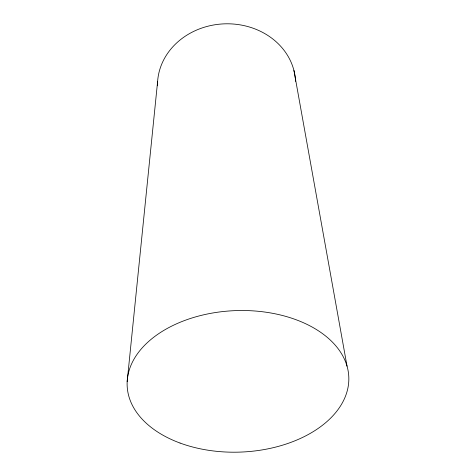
<?xml version="1.0" encoding="UTF-8"?>
<svg xmlns="http://www.w3.org/2000/svg" width="476" height="476" viewBox="0 0 476 476"><rect width="100%" height="100%" fill="white"/><g stroke="black" fill="none" stroke-linecap="round" stroke-linejoin="round"><path stroke-width="0.71" d="M127.169 381.615L157.604 81.634M293.936 70.454L347.04 366.175M157.502 85.745A69.079 60.619 -2.2 0 1 224.767 23.836A69.079 60.619 -2.2 0 1 295.578 81.366M180.053 443.049A110.914 70.775 -2.2 0 0 348.801 380.681A110.914 70.775 -2.2 0 0 185.063 320.342A110.914 70.775 -2.2 0 0 180.053 443.049"/></g></svg>
